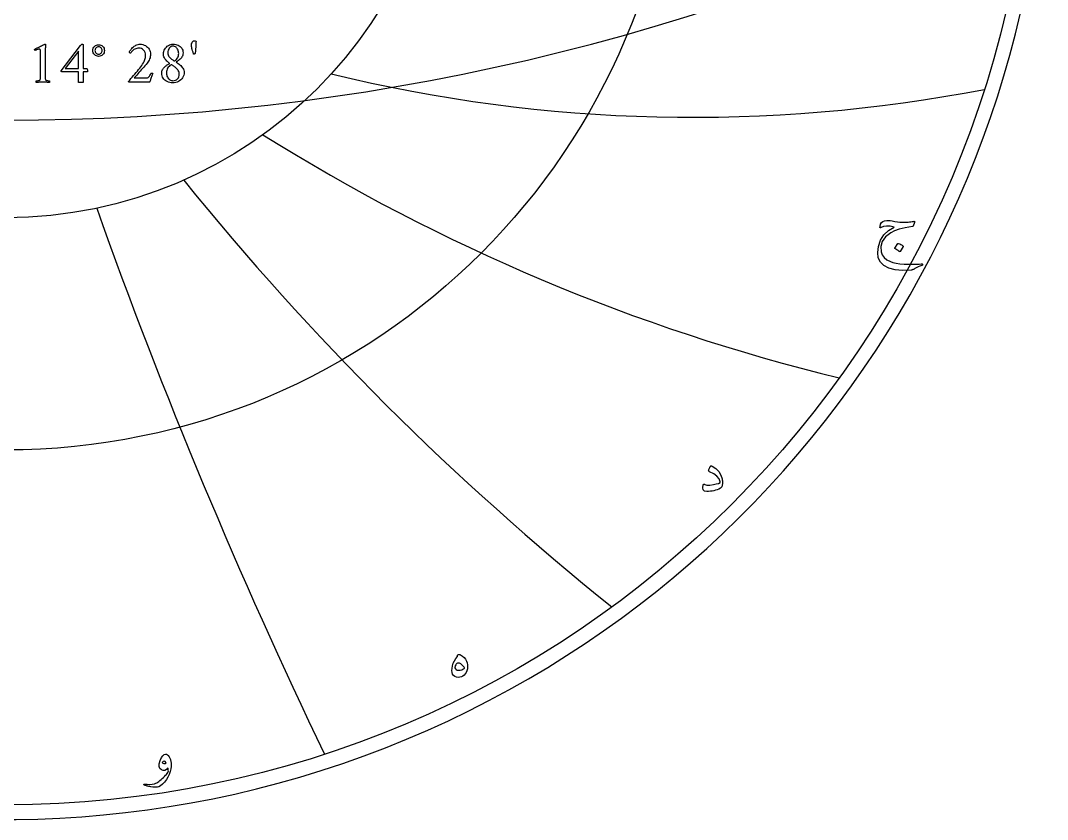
# Model space of a CAD drawing. Header units: millimetres. Extents: x -62 to 62, y -62 to 63.
# Drawn here: x 0.9 to 61.6, y -61.6 to -14.4 of the extents above; entities that cross this region are included whole.
import ezdxf

# ---------------------------------------------------------------- set-up
doc = ezdxf.new("R2010")
doc.units = ezdxf.units.MM
for name, color, linetype in [('CUT_OUTER', 1, 'Continuous'), ('ENGRAVE', 7, 'Continuous'), ('ENGRAVE_FINE', 8, 'Continuous'), ('TEXT', 5, 'Continuous')]:
    doc.layers.add(name, color=color, linetype=linetype)

msp = doc.modelspace()

# ---------------------------------------------------------------- linework, layer by layer
at = {"layer": 'CUT_OUTER'}
msp.add_arc((-0.0002, -0.0002), 61.6124, 137.460696, 87.802279, dxfattribs=at)
at = {"layer": 'ENGRAVE'}
for radius in [60.75, 39.7663, 26.0306]:
    msp.add_circle((0, 0), radius, dxfattribs=at)
for centre, radius, start, end in [((40.6542, 70.4152), 90.512, 256.3176, 280.973176), ((76.3994, 76.3994), 115.1308, 237.894618, 256.386299), ((140.0162, 80.8384), 166.4955, 218.942336, 231.270124), ((311.8838, 83.569), 325.3255, 199.58272, 205.746614)]:
    msp.add_arc(centre, radius, start, end, dxfattribs=at)
at = {"layer": 'ENGRAVE_FINE'}
msp.add_arc((0, 115.4063), 135.6683, 243.541053, 296.458947, dxfattribs=at)
at = {"layer": 'TEXT'}
for points in [[(2.0515, -17.619), (2.0515, -16.1999), (2.0504, -16.1651), (2.0474, -16.1361), (2.0424, -16.113), (2.0353, -16.0957), (2.0257, -16.0831), (2.0133, -16.0742), (1.9979, -16.0688), (1.9796, -16.067), (1.9571, -16.0687), (1.9293, -16.0737), (1.8961, -16.0821), (1.8574, -16.0939), (1.8186, -16.1068), (1.7847, -16.1186), (1.7557, -16.1293), (1.7317, -16.1388), (1.7176, -16.1256), (1.7075, -16.111), (1.7014, -16.095), (1.6994, -16.0778), (1.6994, -16.0775), (1.6994, -16.0769), (1.6994, -16.0757), (1.6994, -16.0742), (1.6998, -16.0677), (1.7012, -16.0625), (1.7034, -16.0587), (1.7066, -16.0562), (1.7781, -16.0238), (1.8489, -15.9911), (1.9191, -15.9582), (1.9886, -15.9251), (2.0548, -15.8933), (2.1152, -15.8644), (2.1698, -15.8385), (2.2185, -15.8155), (2.2588, -15.7966), (2.2881, -15.7832), (2.3064, -15.7751), (2.3137, -15.7724), (2.3209, -15.7724), (2.3292, -15.7737), (2.3362, -15.7778), (2.3418, -15.7845), (2.3461, -15.7939), (2.3494, -15.8043), (2.3523, -15.8137), (2.3548, -15.8222), (2.3568, -15.8299), (2.3559, -15.8354), (2.3532, -15.8519), (2.3488, -15.8794), (2.3425, -15.9179), (2.3362, -15.9665), (2.3317, -16.0243), (2.329, -16.0913), (2.3281, -16.1676), (2.3281, -17.619), (2.3282, -17.6579), (2.3285, -17.6954), (2.3291, -17.7315), (2.3299, -17.7663), (2.3316, -17.7989), (2.3348, -17.8283), (2.3397, -17.8546), (2.3461, -17.8777), (2.3521, -17.8865), (2.3631, -17.8948), (2.3791, -17.9026), (2.4, -17.9101), (2.4236, -17.9167), (2.448, -17.9222), (2.473, -17.9266), (2.4988, -17.9298), (2.5229, -17.9322), (2.5432, -17.9339), (2.5597, -17.9349), (2.5724, -17.9352), (2.5772, -17.9437), (2.5809, -17.955), (2.5835, -17.9689), (2.585, -17.9855), (2.5849, -18.0021), (2.5827, -18.016), (2.5786, -18.0273), (2.5724, -18.0358), (2.5196, -18.0323), (2.4691, -18.0291), (2.4208, -18.026), (2.3748, -18.0232), (2.329, -18.0209), (2.2814, -18.0192), (2.232, -18.0182), (2.1808, -18.0178), (2.1316, -18.0182), (2.0847, -18.0192), (2.04, -18.0209), (1.9976, -18.0232), (1.9547, -18.026), (1.9086, -18.0291), (1.8595, -18.0323), (1.8071, -18.0358), (1.801, -18.0273), (1.7968, -18.016), (1.7947, -18.0021), (1.7946, -17.9855), (1.796, -17.9689), (1.7986, -17.955), (1.8023, -17.9437), (1.8071, -17.9352), (1.8198, -17.9349), (1.8363, -17.9339), (1.8567, -17.9322), (1.8808, -17.9298), (1.9065, -17.9266), (1.9315, -17.9222), (1.9559, -17.9167), (1.9796, -17.9101), (2.0003, -17.9026), (2.0155, -17.8948), (2.0254, -17.8865), (2.0299, -17.8777), (2.0364, -17.8546), (2.0416, -17.8283), (2.0454, -17.7989), (2.0479, -17.7663), (2.0494, -17.7315), (2.0506, -17.6954), (2.0512, -17.6579), (2.0515, -17.619)], [(4.5197, -15.7652), (4.533, -15.7665), (4.5444, -15.7706), (4.5537, -15.7773), (4.561, -15.7867), (4.5665, -15.7975), (4.5704, -15.8083), (4.5728, -15.8191), (4.5736, -15.8299), (4.5736, -17.2131), (4.7819, -17.2131), (4.7907, -17.2158), (4.799, -17.2238), (4.8069, -17.2373), (4.8143, -17.2562), (4.8206, -17.2786), (4.8251, -17.3029), (4.8277, -17.3289), (4.8286, -17.3568), (4.828, -17.3752), (4.826, -17.3909), (4.8226, -17.4039), (4.8179, -17.4143), (4.5736, -17.4143), (4.5736, -18.0286), (4.5721, -18.0292), (4.5677, -18.0309), (4.5604, -18.0337), (4.5502, -18.0376), (4.5335, -18.0415), (4.5066, -18.0443), (4.4697, -18.046), (4.4227, -18.0466), (4.3677, -18.0448), (4.3284, -18.0394), (4.3048, -18.0304), (4.2969, -18.0178), (4.2969, -17.4143), (3.3089, -17.4143), (3.3005, -17.4083), (3.2932, -17.4012), (3.287, -17.393), (3.282, -17.3837), (3.278, -17.3742), (3.2752, -17.3653), (3.2735, -17.3571), (3.273, -17.3496), (4.4155, -15.855), (4.4254, -15.8434), (4.437, -15.8303), (4.4505, -15.8156), (4.4658, -15.7993), (4.4813, -15.7844), (4.4954, -15.7737), (4.5082, -15.7673), (4.5197, -15.7652)], [(8.6944, -17.5005), (8.6762, -17.5451), (8.6576, -17.5925), (8.6385, -17.643), (8.619, -17.6963), (8.5997, -17.7501), (8.5813, -17.8018), (8.5637, -17.8516), (8.5471, -17.8993), (8.5323, -17.9422), (8.5202, -17.9774), (8.5108, -18.005), (8.504, -18.025), (7.2897, -18.025), (7.2842, -18.0209), (7.2784, -18.0156), (7.2725, -18.0092), (7.2663, -18.0017), (7.2608, -17.9939), (7.2569, -17.9868), (7.2545, -17.9804), (7.2537, -17.9747), (7.3278, -17.8912), (7.4028, -17.8059), (7.4787, -17.7187), (7.5555, -17.6298), (7.6319, -17.5402), (7.7064, -17.4511), (7.7792, -17.3624), (7.8501, -17.2741), (7.9177, -17.1879), (7.9804, -17.1053), (8.0381, -17.0262), (8.0909, -16.9508), (8.1399, -16.8742), (8.1793, -16.8026), (8.2091, -16.7359), (8.2292, -16.6742), (8.2425, -16.6142), (8.2521, -16.5529), (8.2578, -16.4902), (8.2597, -16.4263), (8.2529, -16.34), (8.2323, -16.261), (8.1981, -16.1891), (8.1501, -16.1245), (8.0916, -16.071), (8.0257, -16.0328), (7.9524, -16.0099), (7.8717, -16.0023), (7.8039, -16.0061), (7.7406, -16.0176), (7.6817, -16.0367), (7.6274, -16.0634), (7.5778, -16.0946), (7.5331, -16.1272), (7.4933, -16.1611), (7.4585, -16.1963), (7.4289, -16.23), (7.4046, -16.2592), (7.3858, -16.2839), (7.3723, -16.3041), (7.3614, -16.3026), (7.3503, -16.2983), (7.339, -16.291), (7.3274, -16.2807), (7.3172, -16.2699), (7.3099, -16.2605), (7.3055, -16.2528), (7.304, -16.2466), (7.3118, -16.2276), (7.3243, -16.2031), (7.3414, -16.1729), (7.3633, -16.137), (7.3899, -16.098), (7.4213, -16.058), (7.4573, -16.0171), (7.4981, -15.9754), (7.5428, -15.9347), (7.591, -15.8972), (7.6425, -15.8629), (7.6974, -15.8317), (7.7557, -15.8057), (7.8174, -15.7872), (7.8824, -15.7761), (7.9507, -15.7724), (8.0333, -15.7776), (8.112, -15.7935), (8.1868, -15.8199), (8.2579, -15.8568), (8.3235, -15.902), (8.3819, -15.9534), (8.4331, -16.0107), (8.4771, -16.0742), (8.5124, -16.1418), (8.5377, -16.2116), (8.5529, -16.2837), (8.5579, -16.358), (8.5545, -16.4323), (8.5444, -16.5044), (8.5276, -16.5742), (8.504, -16.6418), (8.4746, -16.7072), (8.4402, -16.7703), (8.401, -16.8311), (8.3567, -16.8897), (8.294, -16.9664), (8.2278, -17.0456), (8.1583, -17.1272), (8.0855, -17.2113), (8.0119, -17.2952), (7.9404, -17.3765), (7.8709, -17.4551), (7.8034, -17.531), (7.7403, -17.6019), (7.684, -17.6653), (7.6344, -17.7213), (7.5915, -17.7699), (8.2885, -17.7699), (8.3382, -17.7658), (8.3832, -17.7533), (8.4235, -17.7325), (8.4591, -17.7035), (8.4918, -17.6659), (8.5233, -17.6195), (8.5538, -17.5644), (8.5831, -17.5005), (8.5882, -17.4911), (8.5965, -17.4843), (8.608, -17.4803), (8.6226, -17.4789), (8.6289, -17.4794), (8.637, -17.4807), (8.6468, -17.483), (8.6585, -17.4861), (8.6702, -17.4897), (8.6801, -17.4933), (8.6881, -17.4969), (8.6944, -17.5005)], [(9.9016, -15.7688), (9.979, -15.7726), (10.0529, -15.784), (10.1236, -15.8031), (10.1908, -15.8299), (10.2531, -15.8638), (10.3089, -15.9044), (10.3582, -15.9518), (10.401, -16.0059), (10.4356, -16.0665), (10.4603, -16.1334), (10.4751, -16.2066), (10.48, -16.2861), (10.476, -16.3522), (10.4639, -16.4137), (10.4437, -16.4707), (10.4154, -16.5233), (10.3813, -16.5718), (10.344, -16.6167), (10.3032, -16.658), (10.2591, -16.6957), (10.2138, -16.7303), (10.1697, -16.7622), (10.1267, -16.7914), (10.0848, -16.8179), (10.0754, -16.8219), (10.0723, -16.8268), (10.0754, -16.8327), (10.0848, -16.8394), (10.1386, -16.8704), (10.1922, -16.9059), (10.2455, -16.9459), (10.2986, -16.9903), (10.3493, -17.0384), (10.3956, -17.0891), (10.4374, -17.1426), (10.4746, -17.1987), (10.5053, -17.2568), (10.5272, -17.3164), (10.5403, -17.3772), (10.5447, -17.4394), (10.5389, -17.5252), (10.5213, -17.6065), (10.4922, -17.6833), (10.4513, -17.7556), (10.4009, -17.8219), (10.3431, -17.8809), (10.2778, -17.9324), (10.2052, -17.9765), (10.1274, -18.0119), (10.0467, -18.0371), (9.963, -18.0523), (9.8764, -18.0574), (9.7838, -18.0529), (9.6964, -18.0394), (9.6141, -18.0169), (9.5369, -17.9855), (9.4665, -17.946), (9.4045, -17.8993), (9.3507, -17.8454), (9.3052, -17.7843), (9.269, -17.7172), (9.2432, -17.6451), (9.2277, -17.5681), (9.2226, -17.4861), (9.2257, -17.43), (9.2351, -17.3765), (9.2509, -17.3258), (9.2729, -17.2777), (9.2996, -17.2324), (9.3295, -17.1897), (9.3625, -17.1497), (9.3986, -17.1125), (9.4364, -17.0779), (9.4745, -17.046), (9.5128, -17.0168), (9.5513, -16.9903), (9.5882, -16.9663), (9.6218, -16.9445), (9.652, -16.925), (9.6788, -16.9077), (9.6842, -16.9025), (9.686, -16.8978), (9.6842, -16.8935), (9.6788, -16.8897), (9.6421, -16.8658), (9.6038, -16.8372), (9.564, -16.8038), (9.5226, -16.7658), (9.4819, -16.7237), (9.4444, -16.6782), (9.4101, -16.6294), (9.3789, -16.5771), (9.3529, -16.5219), (9.3344, -16.464), (9.3233, -16.4033), (9.3196, -16.34), (9.3246, -16.2659), (9.3398, -16.1945), (9.365, -16.1258), (9.4004, -16.0598), (9.4441, -15.9982), (9.4943, -15.9426), (9.551, -15.8931), (9.6142, -15.8496), (9.682, -15.8143), (9.7525, -15.789), (9.8257, -15.7738), (9.9016, -15.7688)], [(11.1591, -15.5712), (11.1849, -15.5741), (11.2085, -15.5829), (11.2298, -15.5975), (11.2489, -15.6179), (11.2487, -15.6389), (11.248, -15.6659), (11.2469, -15.6991), (11.2453, -15.7382), (11.2433, -15.7817), (11.2408, -15.8276), (11.2379, -15.876), (11.2345, -15.9269), (11.2308, -15.9787), (11.2269, -16.0302), (11.2227, -16.0811), (11.2183, -16.1316), (11.214, -16.1799), (11.2098, -16.2242), (11.2059, -16.2644), (11.2022, -16.3005), (11.1909, -16.3194), (11.1752, -16.3364), (11.155, -16.3517), (11.1303, -16.3652), (11.1202, -16.3638), (11.1115, -16.3598), (11.104, -16.353), (11.098, -16.3436), (11.0708, -16.2521), (11.0468, -16.168), (11.0259, -16.0913), (11.0082, -16.0221), (10.994, -15.9602), (10.9839, -15.9058), (10.9778, -15.8587), (10.9758, -15.8191), (10.9773, -15.7935), (10.9817, -15.767), (10.989, -15.7396), (10.9992, -15.7113), (11.012, -15.6836), (11.027, -15.6579), (11.0443, -15.6342), (11.0638, -15.6125), (11.0853, -15.5944), (11.1083, -15.5815), (11.1329, -15.5738), (11.1591, -15.5712)], [(4.2969, -16.1855), (3.5101, -17.2131), (4.2969, -17.2131)], [(5.1412, -16.146), (5.1476, -16.0769), (5.1668, -16.0131), (5.1988, -15.9547), (5.2436, -15.9017), (5.2974, -15.8577), (5.3563, -15.8263), (5.4204, -15.8074), (5.4897, -15.8011), (5.5588, -15.8074), (5.6222, -15.8263), (5.68, -15.8577), (5.7322, -15.9017), (5.7754, -15.9547), (5.8063, -16.0131), (5.8248, -16.0769), (5.831, -16.146), (5.8248, -16.2152), (5.8063, -16.2789), (5.7754, -16.3373), (5.7322, -16.3903), (5.68, -16.4343), (5.6222, -16.4658), (5.5588, -16.4846), (5.4897, -16.4909), (5.4204, -16.4846), (5.3563, -16.4658), (5.2974, -16.4343), (5.2436, -16.3903), (5.1988, -16.3373), (5.1668, -16.2789), (5.1476, -16.2152), (5.1412, -16.146)], [(5.2706, -16.146), (5.2746, -16.1892), (5.2867, -16.2291), (5.3069, -16.2656), (5.3352, -16.2987), (5.3691, -16.3262), (5.4062, -16.3459), (5.4464, -16.3577), (5.4897, -16.3616), (5.5328, -16.3577), (5.5723, -16.3459), (5.6083, -16.3262), (5.6406, -16.2987), (5.6673, -16.2656), (5.6864, -16.2291), (5.6979, -16.1892), (5.7017, -16.146), (5.6979, -16.1028), (5.6864, -16.0629), (5.6673, -16.0264), (5.6406, -15.9933), (5.6083, -15.9658), (5.5723, -15.9462), (5.5328, -15.9344), (5.4897, -15.9305), (5.4464, -15.9344), (5.4062, -15.9462), (5.3691, -15.9658), (5.3352, -15.9933), (5.3069, -16.0264), (5.2867, -16.0629), (5.2746, -16.1028), (5.2706, -16.146)], [(9.8836, -15.8909), (9.8231, -15.8981), (9.7673, -15.9197), (9.7162, -15.9556), (9.6699, -16.0059), (9.6314, -16.0661), (9.6038, -16.1316), (9.5873, -16.2026), (9.5818, -16.2789), (9.5858, -16.3428), (9.5976, -16.4016), (9.6172, -16.4551), (9.6447, -16.5035), (9.6776, -16.5472), (9.7134, -16.5866), (9.7522, -16.6217), (9.7938, -16.6526), (9.8356, -16.6802), (9.8747, -16.7056), (9.911, -16.7287), (9.9447, -16.7496), (9.9488, -16.7512), (9.9537, -16.7523), (9.9595, -16.753), (9.9663, -16.7532), (9.9678, -16.7532), (9.969, -16.7532), (9.9696, -16.7532), (9.9699, -16.7532), (9.975, -16.753), (9.9797, -16.7523), (9.984, -16.7512), (9.9878, -16.7496), (10.039, -16.7114), (10.0848, -16.6688), (10.1252, -16.6216), (10.1603, -16.57), (10.1886, -16.5138), (10.2088, -16.4532), (10.2209, -16.3881), (10.2249, -16.3185), (10.2224, -16.2668), (10.2146, -16.2161), (10.2017, -16.1662), (10.1836, -16.1173), (10.1608, -16.0708), (10.1338, -16.0284), (10.1025, -15.99), (10.0669, -15.9556), (10.0271, -15.9273), (9.9833, -15.9071), (9.9355, -15.895), (9.8836, -15.8909)], [(9.8836, -17.9316), (9.9655, -17.9249), (10.0386, -17.9047), (10.1029, -17.871), (10.1585, -17.8238), (10.2033, -17.7657), (10.2353, -17.699), (10.2545, -17.6238), (10.2609, -17.54), (10.2571, -17.4869), (10.2456, -17.4354), (10.2265, -17.3854), (10.1998, -17.337), (10.1679, -17.2908), (10.1333, -17.2472), (10.0961, -17.2063), (10.0561, -17.1682), (10.0154, -17.133), (9.9761, -17.1012), (9.9382, -17.0728), (9.9016, -17.0478), (9.869, -17.0267), (9.8432, -17.0101), (9.8241, -16.9979), (9.8118, -16.9903), (9.805, -16.9872), (9.7992, -16.9849), (9.7943, -16.9836), (9.7902, -16.9831), (9.7853, -16.9834), (9.7812, -16.984), (9.7781, -16.9851), (9.7759, -16.9867), (9.7088, -17.0332), (9.6515, -17.0828), (9.6037, -17.1356), (9.5657, -17.1915), (9.5366, -17.2524), (9.5158, -17.3199), (9.5034, -17.3943), (9.4992, -17.4753), (9.5028, -17.5446), (9.5136, -17.6087), (9.5315, -17.6677), (9.5567, -17.7214), (9.5873, -17.7696), (9.6218, -17.8117), (9.6601, -17.8477), (9.7022, -17.8777), (9.7465, -17.9013), (9.7916, -17.9181), (9.8373, -17.9282), (9.8836, -17.9316)], [(53.7559, -26.3152), (53.6639, -26.5222), (53.6555, -26.5358), (53.6457, -26.5461), (53.6344, -26.5531), (53.6218, -26.5567), (53.1966, -26.6237), (52.8409, -26.7061), (52.5547, -26.8038), (52.3379, -26.9169), (52.034, -27.1648), (51.8388, -27.4371), (51.7523, -27.7339), (51.7746, -28.0551), (51.8422, -28.229), (51.9566, -28.3827), (52.1181, -28.5164), (52.3265, -28.6299), (52.4728, -28.6807), (52.6551, -28.7219), (52.8733, -28.7535), (53.1274, -28.7755), (53.2625, -28.782), (53.3957, -28.7861), (53.5269, -28.7877), (53.6562, -28.787), (53.7832, -28.7842), (53.9073, -28.7794), (54.0285, -28.7727), (54.1468, -28.764), (54.1746, -28.7621), (54.1966, -28.764), (54.2129, -28.7698), (54.2234, -28.7794), (54.2292, -28.7911), (54.2311, -28.8033), (54.2292, -28.816), (54.2234, -28.8292), (54.2192, -28.8363), (54.2143, -28.8421), (54.2087, -28.8468), (54.2023, -28.8503), (54.1955, -28.8533), (54.1885, -28.8565), (54.1811, -28.86), (54.1736, -28.8637), (54.0632, -28.8989), (53.9657, -28.9355), (53.8812, -28.9736), (53.8095, -29.0131), (53.7637, -29.0416), (53.7219, -29.0658), (53.6841, -29.0857), (53.6505, -29.1013), (53.6214, -29.1133), (53.5973, -29.1224), (53.5783, -29.1286), (53.5643, -29.1319), (53.0402, -29.1513), (52.5947, -29.1137), (52.2278, -29.0191), (51.9394, -28.8675), (51.731, -28.6596), (51.6079, -28.4), (51.5701, -28.0886), (51.6175, -27.7255), (51.743, -27.3598), (51.9394, -27.0481), (52.2067, -26.7907), (52.5449, -26.5873), (52.3054, -26.5416), (52.0965, -26.5308), (51.9183, -26.555), (51.7708, -26.6141), (51.7578, -26.6189), (51.7459, -26.6218), (51.7348, -26.6228), (51.7248, -26.6218), (51.7164, -26.6187), (51.7104, -26.6132), (51.7068, -26.6053), (51.7056, -26.595), (51.7109, -26.5473), (51.719, -26.5001), (51.7301, -26.4534), (51.7439, -26.4072), (51.7928, -26.3174), (51.8704, -26.251), (51.9768, -26.2082), (52.1118, -26.1888), (52.1974, -26.1895), (52.3044, -26.1993), (52.433, -26.2182), (52.5832, -26.2462), (52.7382, -26.2743), (52.8812, -26.2932), (53.0122, -26.303), (53.1312, -26.3037), (53.1885, -26.3012), (53.2491, -26.2975), (53.313, -26.2926), (53.3803, -26.2865), (53.451, -26.2789), (53.525, -26.2697), (53.6024, -26.2588), (53.6831, -26.2462), (53.7293, -26.2448), (53.7568, -26.2558), (53.7657, -26.2793), (53.7559, -26.3152)], [(52.7672, -27.5569), (52.772, -27.5521), (52.7787, -27.5492), (52.7873, -27.5483), (52.7978, -27.5492), (52.8723, -27.5794), (52.9425, -27.6163), (53.0084, -27.6599), (53.0699, -27.7102), (53.0759, -27.7178), (53.0785, -27.7255), (53.0778, -27.7332), (53.0737, -27.7408), (52.8936, -28.0321), (52.8869, -28.039), (52.8783, -28.0407), (52.8678, -28.0371), (52.8553, -28.0282), (52.8445, -28.0206), (52.8275, -28.0091), (52.8043, -27.9938), (52.7748, -27.9746), (52.7387, -27.9516), (52.6953, -27.9248), (52.6448, -27.8941), (52.587, -27.8596), (52.5794, -27.8539), (52.5755, -27.8481), (52.5755, -27.8424), (52.5794, -27.8366)], [(41.5731, -40.9649), (41.5883, -40.9193), (41.6033, -40.8782), (41.618, -40.8417), (41.6325, -40.8097), (41.6465, -40.7821), (41.6598, -40.7585), (41.6724, -40.7389), (41.6842, -40.7235), (41.7027, -40.7086), (41.7235, -40.7024), (41.7467, -40.7048), (41.7724, -40.7158), (41.9992, -40.8679), (42.1738, -41.0444), (42.2962, -41.2454), (42.3664, -41.4708), (42.3762, -41.5352), (42.3826, -41.5982), (42.3858, -41.6598), (42.3855, -41.7199), (42.3817, -41.7781), (42.374, -41.8339), (42.3625, -41.8873), (42.3472, -41.9383), (42.3335, -41.9656), (42.3156, -41.9901), (42.2933, -42.0116), (42.2667, -42.0303), (42.1752, -42.0751), (42.0809, -42.1136), (41.9836, -42.146), (41.8835, -42.1721), (41.781, -42.1924), (41.6765, -42.2075), (41.5702, -42.2174), (41.4619, -42.2219), (41.3336, -42.2003), (41.255, -42.128), (41.2263, -42.0049), (41.2473, -41.831), (41.2545, -41.8121), (41.2646, -41.7975), (41.2775, -41.7872), (41.2933, -41.7812), (41.307, -41.7829), (41.3211, -41.7879), (41.3357, -41.7963), (41.3508, -41.808), (41.3975, -41.8332), (41.461, -41.8473), (41.5412, -41.8504), (41.6382, -41.8425), (41.8488, -41.8119), (42.0205, -41.7774), (42.1534, -41.739), (42.2476, -41.6969), (42.2523, -41.6911), (42.2552, -41.6816), (42.2562, -41.6681), (42.2552, -41.6509), (42.1903, -41.4698), (42.0646, -41.3098), (41.878, -41.1709), (41.6306, -41.0531), (41.5982, -41.0361), (41.5779, -41.0157), (41.5695, -40.992), (41.5731, -40.9649)], [(26.7424, -51.8695), (26.7752, -51.8544), (26.8123, -51.8513), (26.8538, -51.8601), (26.8995, -51.881), (27.0133, -51.9571), (27.1093, -52.0439), (27.1877, -52.1411), (27.2483, -52.2489), (27.2902, -52.3612), (27.3125, -52.4759), (27.3151, -52.5931), (27.2981, -52.7126), (27.2672, -52.8216), (27.2243, -52.9186), (27.1695, -53.0036), (27.1026, -53.0766), (27.0272, -53.1353), (26.9465, -53.1772), (26.8605, -53.2024), (26.7692, -53.2108), (26.65, -53.2022), (26.5527, -53.1686), (26.4775, -53.1102), (26.4243, -53.0268), (26.3925, -52.9255), (26.3812, -52.8093), (26.3906, -52.6783), (26.4205, -52.5325), (26.4691, -52.3811), (26.5345, -52.2374), (26.6167, -52.1013), (26.7156, -51.973), (26.7189, -51.967), (26.7213, -51.9567), (26.7228, -51.9421), (26.7232, -51.9231), (26.7244, -51.9025), (26.728, -51.8867), (26.734, -51.8757), (26.7424, -51.8695)], [(27.1065, -52.6934), (27.1225, -52.6733), (27.1247, -52.6474), (27.1129, -52.6158), (27.0873, -52.5785), (26.9985, -52.4817), (26.912, -52.4137), (26.8279, -52.3744), (26.7462, -52.3638), (26.7074, -52.3708), (26.6715, -52.3916), (26.6385, -52.4264), (26.6083, -52.475), (26.5841, -52.5274), (26.569, -52.5737), (26.563, -52.6137), (26.5661, -52.6474), (26.593, -52.7095), (26.6389, -52.7538), (26.7041, -52.7804), (26.7884, -52.7892), (26.8816, -52.7832), (26.9656, -52.7653), (27.0406, -52.7353), (27.1065, -52.6934)], [(9.1338, -58.1189), (9.2038, -57.9566), (9.2795, -57.8411), (9.3609, -57.7726), (9.4481, -57.751), (9.5027, -57.7606), (9.5554, -57.7894), (9.6062, -57.8373), (9.655, -57.9043), (9.6785, -57.9431), (9.6991, -57.9829), (9.7168, -58.0236), (9.7317, -58.0653), (9.7444, -58.1082), (9.7556, -58.1525), (9.7654, -58.1982), (9.7738, -58.2454), (9.7817, -58.3506), (9.7748, -58.4744), (9.753, -58.6169), (9.7163, -58.7781), (9.6622, -58.945), (9.5879, -59.1048), (9.4936, -59.2574), (9.3791, -59.4028), (9.2591, -59.5295), (9.152, -59.6221), (9.0579, -59.6808), (8.9767, -59.7055), (8.8938, -59.7098), (8.7985, -59.7074), (8.6907, -59.6983), (8.5705, -59.6825), (8.5095, -59.6726), (8.4531, -59.6619), (8.4013, -59.6505), (8.354, -59.6384), (8.311, -59.6261), (8.272, -59.614), (8.2372, -59.6021), (8.2064, -59.5905), (8.1882, -59.5805), (8.1758, -59.5695), (8.1691, -59.5575), (8.1681, -59.5445), (8.1741, -59.5316), (8.1844, -59.5235), (8.199, -59.5201), (8.2179, -59.5216), (8.3657, -59.5359), (8.5101, -59.5369), (8.6512, -59.5244), (8.7889, -59.4986), (8.8314, -59.4854), (8.8785, -59.465), (8.9301, -59.4375), (8.9863, -59.4028), (9.047, -59.3608), (9.1123, -59.3117), (9.1821, -59.2554), (9.2565, -59.192), (9.3293, -59.1263), (9.3944, -59.0636), (9.4519, -59.0037), (9.5017, -58.9467), (9.5436, -58.8923), (9.5774, -58.8404), (9.603, -58.7908), (9.6205, -58.7436), (9.6105, -58.6722), (9.5994, -58.6191), (9.5875, -58.5841), (9.5745, -58.5673), (9.4967, -58.6591), (9.4088, -58.7082), (9.3108, -58.7146), (9.2028, -58.6785), (9.1137, -58.6004), (9.0725, -58.4811), (9.0792, -58.3206), (9.1338, -58.1189)], [(9.4826, -58.2607), (9.426, -58.1922), (9.3676, -58.1668), (9.3072, -58.1846), (9.245, -58.2454), (9.2957, -58.2866), (9.3523, -58.3029), (9.4145, -58.2943), (9.4826, -58.2607)]]:
    msp.add_lwpolyline(points, close=True, dxfattribs=at)

doc.saveas('drawing.dxf')
